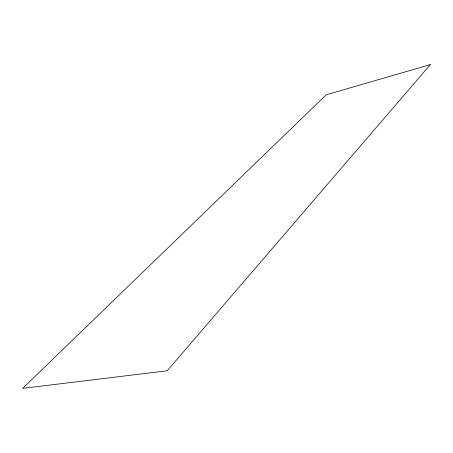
<?xml version="1.0" encoding="UTF-8"?>
<svg xmlns="http://www.w3.org/2000/svg" width="453" height="453" viewBox="0 0 453 453"><rect width="100%" height="100%" fill="white"/><g stroke="black" fill="none" stroke-linecap="round" stroke-linejoin="round"><path stroke-width="0.68" d="M430.35 64.609L167.191 370.781L22.65 388.391L326.239 94.773L430.35 64.609"/></g></svg>
